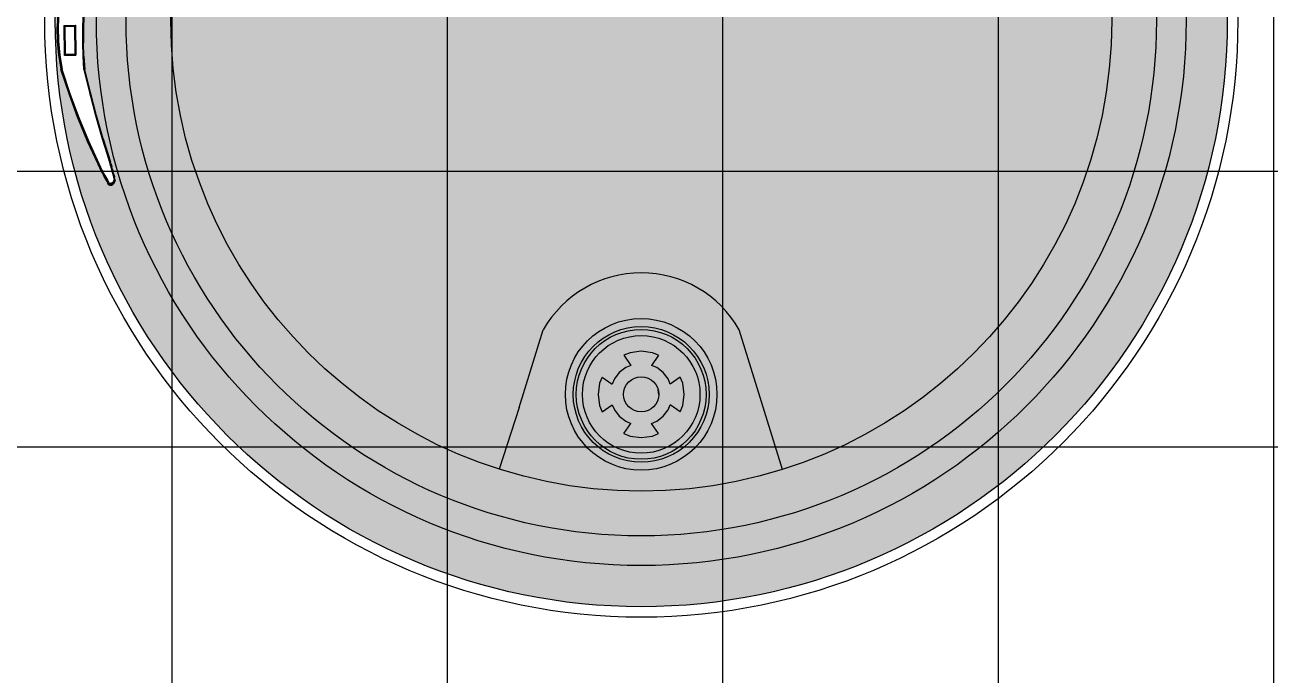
# Model space of a CAD drawing. Header units: millimetres. Extents: x -10849 to 51582, y -14593 to 28921.
# Drawn here: x 34455 to 35029, y 21463 to 21763 of the extents above; entities that cross this region are included whole.
import ezdxf

# ---------------------------------------------------------------- set-up
doc = ezdxf.new("R2010")
doc.units = ezdxf.units.MM
doc.layers.add('A-Door', color=150, linetype='Continuous')
doc.layers.add('Edges', color=7, linetype='Continuous')

# ---------------------------------------------------------------- blocks, each defined once
blk = doc.blocks.new('plasticwaterdrumplan')
at = {"layer": 'Edges'}
for p, q in [((37.522, 3.546), (34.663, 2.658)), ((35.987, 1.533), (35.758, 1.503)), ((36.215, 1.503), (35.987, 1.533)), ((35.758, 1.503), (35.633, 1.451)), ((35.633, 1.451), (35.775, 1.244)), ((36.341, 1.451), (36.199, 1.244)), ((36.341, 1.451), (36.215, 1.503)), ((35.538, 1.099), (35.437, 0.968)), ((35.669, 1.2), (35.538, 1.099)), ((35.775, 1.244), (35.669, 1.2)), ((36.304, 1.2), (36.199, 1.244)), ((36.436, 1.099), (36.304, 1.2)), ((36.537, 0.968), (36.436, 1.099)), ((35.134, 0.879), (35.104, 0.65)), ((35.186, 1.004), (35.134, 0.879)), ((35.186, 1.004), (35.393, 0.862)), ((35.437, 0.968), (35.393, 0.862)), ((35.987, 1.01), (35.894, 0.998)), ((36.581, 0.862), (36.537, 0.968)), ((36.788, 1.004), (36.581, 0.862)), ((36.839, 0.879), (36.788, 1.004)), ((36.87, 0.65), (36.839, 0.879)), ((35.104, 0.65), (35.134, 0.422)), ((36.839, 0.422), (36.87, 0.65)), ((35.134, 0.422), (35.186, 0.297)), ((35.186, 0.297), (35.393, 0.439)), ((35.393, 0.439), (35.437, 0.333)), ((35.437, 0.333), (35.538, 0.201)), ((36.436, 0.201), (36.537, 0.333)), ((36.537, 0.333), (36.581, 0.439)), ((36.788, 0.297), (36.581, 0.439)), ((36.788, 0.297), (36.839, 0.422)), ((35.538, 0.201), (35.669, 0.101)), ((35.633, -0.15), (35.775, 0.057)), ((35.669, 0.101), (35.775, 0.057)), ((36.199, 0.057), (36.304, 0.101)), ((36.341, -0.15), (36.199, 0.057)), ((36.304, 0.101), (36.436, 0.201)), ((35.633, -0.15), (35.758, -0.202)), ((35.758, -0.202), (35.987, -0.232)), ((35.987, -0.232), (36.215, -0.202)), ((36.215, -0.202), (36.341, -0.15)), ((36.256, -1.849), (34.663, -1.354)), ((36.256, -1.849), (37.517, -2.256)), ((31.297, -10.199), (31.331, -10.189)), ((31.331, -10.191), (31.298, -10.201)), ((31.332, -10.194), (31.299, -10.204)), ((31.334, -10.198), (31.3, -10.208)), ((31.364, -10.179), (31.331, -10.189)), ((31.365, -10.182), (31.331, -10.191)), ((31.366, -10.185), (31.332, -10.194)), ((31.367, -10.189), (31.334, -10.198)), ((31.369, -10.193), (31.335, -10.203)), ((31.337, -10.208), (31.404, -10.189)), ((31.398, -10.17), (31.364, -10.179)), ((31.399, -10.172), (31.365, -10.182)), ((31.4, -10.175), (31.366, -10.185)), ((31.401, -10.179), (31.367, -10.189)), ((31.402, -10.184), (31.369, -10.193)), ((31.398, -10.17), (31.432, -10.161)), ((31.433, -10.163), (31.399, -10.172)), ((31.434, -10.166), (31.4, -10.175)), ((31.435, -10.17), (31.401, -10.179)), ((31.436, -10.175), (31.402, -10.184)), ((31.404, -10.189), (31.437, -10.18)), ((31.466, -10.152), (31.432, -10.161)), ((31.467, -10.154), (31.433, -10.163)), ((31.467, -10.157), (31.434, -10.166)), ((31.468, -10.161), (31.435, -10.17)), ((31.469, -10.166), (31.436, -10.175)), ((31.437, -10.18), (31.504, -10.162)), ((31.5, -10.143), (31.466, -10.152)), ((31.501, -10.146), (31.467, -10.154)), ((31.501, -10.149), (31.467, -10.157)), ((31.502, -10.153), (31.468, -10.161)), ((31.503, -10.157), (31.469, -10.166)), ((31.5, -10.143), (31.534, -10.134)), ((31.535, -10.137), (31.501, -10.146)), ((31.535, -10.14), (31.501, -10.149)), ((31.536, -10.144), (31.502, -10.153)), ((31.537, -10.149), (31.503, -10.157)), ((31.504, -10.162), (31.538, -10.154)), ((31.568, -10.126), (31.534, -10.134)), ((31.569, -10.129), (31.535, -10.137)), ((31.569, -10.132), (31.535, -10.14)), ((31.57, -10.136), (31.536, -10.144)), ((31.571, -10.141), (31.537, -10.149)), ((31.538, -10.154), (31.591, -10.141)), ((31.603, -10.118), (31.568, -10.126)), ((31.601, -10.121), (31.569, -10.129)), ((31.599, -10.125), (31.569, -10.132)), ((31.597, -10.13), (31.57, -10.136)), ((31.594, -10.135), (31.571, -10.141)), ((31.594, -10.135), (31.591, -10.141)), ((31.591, -10.141), (31.604, -10.145)), ((31.597, -10.13), (31.594, -10.135)), ((31.61, -10.14), (31.594, -10.135)), ((31.599, -10.125), (31.597, -10.13)), ((31.616, -10.135), (31.597, -10.13)), ((31.601, -10.121), (31.599, -10.125)), ((31.621, -10.131), (31.599, -10.125)), ((31.603, -10.118), (31.601, -10.121)), ((31.625, -10.128), (31.601, -10.121)), ((31.603, -10.118), (31.628, -10.125)), ((31.627, -10.126), (31.603, -10.118)), ((31.604, -10.145), (31.623, -10.153)), ((31.63, -10.148), (31.61, -10.14)), ((31.616, -10.135), (31.621, -10.131)), ((31.637, -10.143), (31.616, -10.135)), ((31.621, -10.131), (31.625, -10.128)), ((31.643, -10.14), (31.621, -10.131)), ((31.623, -10.153), (31.639, -10.162)), ((31.625, -10.128), (31.627, -10.126)), ((31.647, -10.137), (31.625, -10.128)), ((31.627, -10.126), (31.628, -10.125)), ((31.65, -10.135), (31.627, -10.126)), ((31.651, -10.134), (31.628, -10.125)), ((31.647, -10.158), (31.63, -10.148)), ((31.643, -10.14), (31.637, -10.143)), ((31.654, -10.154), (31.637, -10.143)), ((31.639, -10.162), (31.652, -10.174)), ((31.647, -10.137), (31.643, -10.14)), ((31.661, -10.151), (31.643, -10.14)), ((31.65, -10.135), (31.647, -10.137)), ((31.666, -10.148), (31.647, -10.137)), ((31.661, -10.17), (31.647, -10.158)), ((31.65, -10.135), (31.651, -10.134)), ((31.669, -10.146), (31.65, -10.135)), ((31.67, -10.146), (31.651, -10.134)), ((31.652, -10.174), (31.662, -10.187)), ((31.661, -10.151), (31.654, -10.154)), ((31.669, -10.167), (31.654, -10.154)), ((31.666, -10.148), (31.661, -10.151)), ((31.675, -10.164), (31.661, -10.151)), ((31.671, -10.184), (31.661, -10.17)), ((31.662, -10.187), (31.667, -10.201)), ((31.669, -10.146), (31.666, -10.148)), ((31.681, -10.161), (31.666, -10.148)), ((31.669, -10.146), (31.67, -10.146)), ((31.684, -10.16), (31.669, -10.146)), ((31.669, -10.167), (31.675, -10.164)), ((31.679, -10.181), (31.669, -10.167)), ((31.67, -10.146), (31.685, -10.159)), ((31.677, -10.199), (31.671, -10.184)), ((31.675, -10.164), (31.681, -10.161)), ((31.686, -10.178), (31.675, -10.164)), ((31.679, -10.215), (31.677, -10.199)), ((31.686, -10.178), (31.679, -10.181)), ((31.685, -10.196), (31.679, -10.181)), ((31.681, -10.161), (31.684, -10.16)), ((31.692, -10.176), (31.681, -10.161)), ((31.684, -10.16), (31.685, -10.159)), ((31.695, -10.175), (31.684, -10.16)), ((31.696, -10.175), (31.685, -10.159)), ((31.693, -10.194), (31.685, -10.196)), ((31.688, -10.213), (31.685, -10.196)), ((31.692, -10.176), (31.686, -10.178)), ((31.693, -10.194), (31.686, -10.178)), ((31.695, -10.175), (31.692, -10.176)), ((31.698, -10.193), (31.692, -10.176)), ((31.698, -10.193), (31.693, -10.194)), ((31.695, -10.212), (31.693, -10.194)), ((31.695, -10.175), (31.696, -10.175)), ((31.702, -10.192), (31.695, -10.175)), ((31.703, -10.192), (31.696, -10.175)), ((31.702, -10.192), (31.698, -10.193)), ((31.701, -10.211), (31.698, -10.193)), ((31.702, -10.192), (31.703, -10.192)), ((31.704, -10.21), (31.702, -10.192)), ((31.703, -10.192), (31.706, -10.21)), ((30.757, -10.364), (30.282, -10.5)), ((30.758, -10.366), (30.283, -10.502)), ((30.759, -10.369), (30.284, -10.505)), ((30.761, -10.373), (30.285, -10.509)), ((30.763, -10.377), (30.286, -10.514)), ((30.288, -10.519), (30.764, -10.382)), ((30.757, -10.364), (31.23, -10.219)), ((31.231, -10.222), (30.758, -10.366)), ((31.232, -10.225), (30.759, -10.369)), ((31.234, -10.229), (30.761, -10.373)), ((31.235, -10.233), (30.763, -10.377)), ((30.764, -10.382), (31.304, -10.217)), ((31.263, -10.209), (31.23, -10.219)), ((31.264, -10.211), (31.231, -10.222)), ((31.265, -10.214), (31.232, -10.225)), ((31.267, -10.218), (31.234, -10.229)), ((31.269, -10.223), (31.235, -10.233)), ((31.262, -10.457), (31.333, -10.422)), ((31.263, -10.209), (31.297, -10.199)), ((31.298, -10.201), (31.264, -10.211)), ((31.299, -10.204), (31.265, -10.214)), ((31.302, -10.443), (31.266, -10.461)), ((31.3, -10.208), (31.267, -10.218)), ((31.302, -10.213), (31.269, -10.223)), ((31.306, -10.447), (31.27, -10.464)), ((31.309, -10.45), (31.273, -10.468)), ((31.312, -10.452), (31.276, -10.47)), ((31.335, -10.203), (31.302, -10.213)), ((31.337, -10.426), (31.302, -10.443)), ((31.304, -10.217), (31.337, -10.208)), ((31.342, -10.429), (31.306, -10.447)), ((31.345, -10.432), (31.309, -10.45)), ((31.348, -10.435), (31.312, -10.452)), ((31.314, -10.454), (31.35, -10.436)), ((31.333, -10.422), (31.403, -10.386)), ((31.373, -10.408), (31.337, -10.426)), ((31.377, -10.411), (31.342, -10.429)), ((31.381, -10.414), (31.345, -10.432)), ((31.384, -10.417), (31.348, -10.435)), ((31.35, -10.436), (31.386, -10.418)), ((31.408, -10.39), (31.373, -10.408)), ((31.413, -10.393), (31.377, -10.411)), ((31.416, -10.396), (31.381, -10.414)), ((31.419, -10.398), (31.384, -10.417)), ((31.422, -10.4), (31.386, -10.418)), ((31.403, -10.386), (31.438, -10.368)), ((31.443, -10.371), (31.408, -10.39)), ((31.448, -10.375), (31.413, -10.393)), ((31.451, -10.378), (31.416, -10.396)), ((31.454, -10.38), (31.419, -10.398)), ((31.422, -10.4), (31.457, -10.382)), ((31.438, -10.368), (31.508, -10.331)), ((31.478, -10.353), (31.443, -10.371)), ((31.483, -10.356), (31.448, -10.375)), ((31.486, -10.359), (31.451, -10.378)), ((31.489, -10.361), (31.454, -10.38)), ((31.457, -10.382), (31.492, -10.363)), ((31.513, -10.334), (31.478, -10.353)), ((31.517, -10.338), (31.483, -10.356)), ((31.521, -10.34), (31.486, -10.359)), ((31.524, -10.343), (31.489, -10.361)), ((31.527, -10.344), (31.492, -10.363)), ((31.508, -10.331), (31.542, -10.312)), ((31.547, -10.316), (31.513, -10.334)), ((31.552, -10.319), (31.517, -10.338)), ((31.556, -10.322), (31.521, -10.34)), ((31.559, -10.324), (31.524, -10.343)), ((31.561, -10.325), (31.527, -10.344)), ((31.542, -10.312), (31.609, -10.274)), ((31.581, -10.297), (31.547, -10.316)), ((31.586, -10.3), (31.552, -10.319)), ((31.59, -10.302), (31.556, -10.322)), ((31.593, -10.305), (31.559, -10.324)), ((31.561, -10.325), (31.596, -10.306)), ((31.615, -10.277), (31.581, -10.297)), ((31.62, -10.281), (31.586, -10.3)), ((31.624, -10.283), (31.59, -10.302)), ((31.627, -10.285), (31.593, -10.305)), ((31.63, -10.287), (31.596, -10.306)), ((31.609, -10.274), (31.665, -10.242)), ((31.648, -10.258), (31.615, -10.277)), ((31.653, -10.261), (31.62, -10.281)), ((31.657, -10.264), (31.624, -10.283)), ((31.661, -10.266), (31.627, -10.285)), ((31.663, -10.268), (31.63, -10.287)), ((31.673, -10.244), (31.648, -10.258)), ((31.681, -10.245), (31.653, -10.261)), ((31.688, -10.246), (31.657, -10.264)), ((31.693, -10.247), (31.661, -10.266)), ((31.663, -10.268), (31.697, -10.248)), ((31.696, -10.248), (31.663, -10.268)), ((31.668, -10.233), (31.665, -10.242)), ((31.665, -10.242), (31.673, -10.244)), ((31.667, -10.201), (31.67, -10.216)), ((31.67, -10.216), (31.668, -10.233)), ((31.673, -10.244), (31.677, -10.231)), ((31.673, -10.244), (31.681, -10.245)), ((31.677, -10.231), (31.679, -10.215)), ((31.681, -10.245), (31.686, -10.231)), ((31.681, -10.245), (31.688, -10.246)), ((31.686, -10.231), (31.688, -10.213)), ((31.686, -10.231), (31.693, -10.23)), ((31.695, -10.212), (31.688, -10.213)), ((31.688, -10.246), (31.693, -10.23)), ((31.688, -10.246), (31.693, -10.247)), ((31.693, -10.23), (31.695, -10.212)), ((31.693, -10.247), (31.699, -10.229)), ((31.693, -10.23), (31.699, -10.229)), ((31.693, -10.247), (31.696, -10.248)), ((31.701, -10.211), (31.695, -10.212)), ((31.696, -10.248), (31.702, -10.229)), ((31.696, -10.248), (31.697, -10.248)), ((31.697, -10.248), (31.703, -10.229)), ((31.699, -10.229), (31.701, -10.211)), ((31.699, -10.229), (31.702, -10.229)), ((31.704, -10.21), (31.701, -10.211)), ((31.702, -10.229), (31.704, -10.21)), ((31.702, -10.229), (31.703, -10.229)), ((31.706, -10.21), (31.703, -10.229)), ((31.704, -10.21), (31.706, -10.21)), ((29.804, -10.627), (29.334, -10.745)), ((29.805, -10.63), (29.334, -10.747)), ((29.806, -10.633), (29.335, -10.75)), ((29.807, -10.637), (29.335, -10.754)), ((29.808, -10.641), (29.335, -10.759)), ((29.336, -10.764), (29.809, -10.646)), ((30.282, -10.5), (29.804, -10.627)), ((30.283, -10.502), (29.805, -10.63)), ((30.284, -10.505), (29.806, -10.633)), ((30.285, -10.509), (29.807, -10.637)), ((30.286, -10.514), (29.808, -10.641)), ((29.809, -10.646), (30.288, -10.519)), ((30.318, -10.868), (30.797, -10.67)), ((30.801, -10.674), (30.321, -10.872)), ((30.804, -10.678), (30.324, -10.876)), ((30.807, -10.681), (30.327, -10.879)), ((30.809, -10.684), (30.329, -10.882)), ((30.33, -10.884), (30.811, -10.686)), ((30.797, -10.67), (31.262, -10.457)), ((31.266, -10.461), (30.801, -10.674)), ((31.27, -10.464), (30.804, -10.678)), ((31.273, -10.468), (30.807, -10.681)), ((31.276, -10.47), (30.809, -10.684)), ((31.278, -10.472), (30.811, -10.686)), ((31.314, -10.454), (31.278, -10.472)), ((28.519, -10.785), (28.247, -10.776)), ((28.247, -10.782), (28.519, -10.791)), ((28.248, -10.762), (28.52, -10.77)), ((28.52, -10.773), (28.248, -10.764)), ((28.52, -10.776), (28.248, -10.767)), ((28.519, -10.781), (28.248, -10.772)), ((28.433, -10.932), (29.046, -10.923)), ((28.436, -11.169), (28.433, -10.932)), ((28.433, -10.932), (28.438, -10.937)), ((29.041, -10.928), (28.438, -10.937)), ((28.438, -10.937), (28.441, -11.163)), ((28.438, -10.937), (28.443, -10.941)), ((29.036, -10.933), (28.443, -10.941)), ((28.443, -10.941), (28.446, -11.158)), ((28.443, -10.941), (28.447, -10.946)), ((29.032, -10.937), (28.447, -10.946)), ((28.447, -10.946), (28.45, -10.949)), ((28.447, -10.946), (28.45, -11.154)), ((29.029, -10.941), (28.45, -10.949)), ((28.45, -10.949), (28.453, -11.151)), ((28.45, -10.949), (28.453, -10.951)), ((28.453, -10.951), (29.026, -10.943)), ((28.456, -11.148), (28.453, -10.951)), ((28.792, -10.781), (28.519, -10.781)), ((28.792, -10.785), (28.519, -10.785)), ((28.519, -10.791), (28.792, -10.791)), ((28.52, -10.77), (28.791, -10.77)), ((28.791, -10.773), (28.52, -10.773)), ((28.792, -10.776), (28.52, -10.776)), ((29.063, -10.762), (28.791, -10.77)), ((29.063, -10.764), (28.791, -10.773)), ((29.063, -10.768), (28.792, -10.776)), ((29.063, -10.772), (28.792, -10.781)), ((29.064, -10.777), (28.792, -10.785)), ((28.792, -10.791), (29.064, -10.782)), ((29.026, -10.943), (29.029, -10.941)), ((29.026, -10.943), (29.029, -11.14)), ((29.029, -10.941), (29.032, -10.937)), ((29.031, -11.143), (29.029, -10.941)), ((29.032, -10.937), (29.036, -10.933)), ((29.035, -11.146), (29.032, -10.937)), ((29.036, -10.933), (29.041, -10.928)), ((29.039, -11.15), (29.036, -10.933)), ((29.041, -10.928), (29.046, -10.923)), ((29.044, -11.155), (29.041, -10.928)), ((29.046, -10.923), (29.049, -11.16)), ((29.063, -10.762), (29.334, -10.745)), ((29.334, -10.747), (29.063, -10.764)), ((29.335, -10.75), (29.063, -10.768)), ((29.326, -10.756), (29.063, -10.772)), ((29.327, -10.76), (29.064, -10.777)), ((29.064, -10.782), (29.328, -10.765)), ((29.335, -10.754), (29.326, -10.756)), ((29.326, -10.756), (29.327, -10.76)), ((29.327, -10.761), (29.332, -10.759)), ((29.332, -10.759), (29.327, -10.76)), ((29.327, -10.76), (29.327, -10.761)), ((29.327, -10.761), (29.328, -10.765)), ((29.328, -10.766), (29.336, -10.764)), ((29.328, -10.765), (29.336, -10.764)), ((29.328, -10.765), (29.328, -10.766)), ((29.332, -10.759), (29.335, -10.759)), ((29.334, -10.747), (29.334, -10.745)), ((29.335, -10.75), (29.334, -10.747)), ((29.335, -10.754), (29.335, -10.75)), ((29.335, -10.754), (29.335, -10.759)), ((29.335, -10.759), (29.336, -10.764)), ((29.827, -11.048), (30.318, -10.868)), ((30.321, -10.872), (29.83, -11.053)), ((30.324, -10.876), (29.832, -11.057)), ((30.327, -10.879), (29.834, -11.061)), ((30.329, -10.882), (29.836, -11.063)), ((30.33, -10.884), (29.837, -11.066)), ((28.436, -11.169), (29.049, -11.16)), ((28.441, -11.163), (28.436, -11.169)), ((29.044, -11.155), (28.441, -11.163)), ((28.446, -11.158), (28.441, -11.163)), ((29.039, -11.15), (28.446, -11.158)), ((28.45, -11.154), (28.446, -11.158)), ((29.035, -11.146), (28.45, -11.154)), ((28.453, -11.151), (28.45, -11.154)), ((29.031, -11.143), (28.453, -11.151)), ((28.456, -11.148), (28.453, -11.151)), ((29.029, -11.14), (28.456, -11.148)), ((29.031, -11.143), (29.029, -11.14)), ((29.035, -11.146), (29.031, -11.143)), ((29.039, -11.15), (29.035, -11.146)), ((29.044, -11.155), (29.039, -11.15)), ((29.043, -11.254), (29.327, -11.208)), ((29.049, -11.16), (29.044, -11.155)), ((29.327, -11.213), (29.044, -11.259)), ((29.329, -11.218), (29.045, -11.264)), ((29.327, -11.208), (29.33, -11.207)), ((29.327, -11.211), (29.327, -11.208)), ((29.327, -11.211), (29.33, -11.21)), ((29.327, -11.211), (29.327, -11.213)), ((29.331, -11.212), (29.327, -11.213)), ((29.327, -11.213), (29.329, -11.216)), ((29.83, -11.053), (29.329, -11.216)), ((29.329, -11.216), (29.329, -11.218)), ((29.329, -11.218), (29.33, -11.22)), ((29.33, -11.21), (29.827, -11.048)), ((29.832, -11.057), (29.33, -11.22)), ((29.33, -11.207), (29.33, -11.21)), ((29.33, -11.21), (29.331, -11.212)), ((29.834, -11.061), (29.332, -11.225)), ((29.836, -11.063), (29.333, -11.227)), ((29.837, -11.066), (29.334, -11.23)), ((28.172, -11.294), (28.464, -11.307)), ((28.464, -11.297), (28.173, -11.283)), ((28.464, -11.301), (28.173, -11.288)), ((28.464, -11.304), (28.173, -11.291)), ((28.174, -11.273), (28.464, -11.287)), ((28.464, -11.292), (28.174, -11.279)), ((28.464, -11.287), (28.754, -11.28)), ((28.754, -11.286), (28.464, -11.292)), ((28.755, -11.29), (28.464, -11.297)), ((28.755, -11.295), (28.464, -11.301)), ((28.755, -11.298), (28.464, -11.304)), ((28.755, -11.3), (28.464, -11.307)), ((28.754, -11.28), (29.043, -11.254)), ((29.044, -11.259), (28.754, -11.286)), ((29.045, -11.264), (28.755, -11.29)), ((29.045, -11.268), (28.755, -11.295)), ((29.045, -11.271), (28.755, -11.298)), ((29.046, -11.274), (28.755, -11.3)), ((29.331, -11.222), (29.045, -11.268)), ((29.332, -11.225), (29.045, -11.271)), ((29.046, -11.274), (29.333, -11.227)), ((29.33, -11.22), (29.331, -11.222)), ((29.331, -11.222), (29.332, -11.225)), ((29.332, -11.225), (29.333, -11.227)), ((29.333, -11.227), (29.334, -11.23))]:
    blk.add_line(p, q, dxfattribs=at)
for centre, radius in [((28.334, 0.652), 12.215), ((28.334, 0.652), 11.999), ((28.334, 0.652), 11.157), ((28.334, 0.652), 10.549), ((28.334, 0.652), 9.633), ((35.987, 0.65), 1.552), ((35.987, 0.65), 1.39), ((35.987, 0.65), 1.329), ((35.987, 0.65), 1.204), ((35.987, 0.65), 0.36)]:
    blk.add_circle(centre, radius, dxfattribs=at)
blk.add_arc((35.812, 0.652), 2.312, 119.8169, 240.1831, dxfattribs=at)

msp = doc.modelspace()

# ---------------------------------------------------------------- hatches: boundary and pattern name
at = {"true_color": 0x939598}
h = msp.add_hatch(dxfattribs=at)
h.set_pattern_fill('ANSI37', color=252, scale=40, angle=-135)
h.set_pattern_definition([(270, (31475.16, 37951.35), (127, -5e-14), []), (360, (31475.16, 37951.35), (7e-14, 127), [])])
h.paths.add_polyline_path([(34274.3, 20862.48), (35274.3, 20862.48), (35274.3, 22062.48), (34274.3, 22062.48)])
h = msp.add_hatch(color=5)
h.dxf.hatch_style = 1
h.paths.add_polyline_path([(34739.57, 21494.7, 1), (34739.57, 22035.06, 1)])
h.paths.add_polyline_path([(34739.57, 22016.11, -1), (34739.57, 21513.65, -1)], flags=16)
h.paths.add_polyline_path([(34739.57, 22002.42, -1), (34739.57, 21527.35, -1)], flags=0)
h.paths.add_polyline_path([(34739.57, 21981.79, -1), (34739.57, 21547.97, -1)], flags=0)
h.paths.add_polyline_path([(34739.54, 21627.5, -1), (34739.54, 21557.6, -1)], flags=0)
h.paths.add_polyline_path([(34739.54, 21623.86, -1), (34739.54, 21561.24, -1)], flags=0)
h.paths.add_polyline_path([(34739.54, 21622.47, -1), (34739.54, 21562.63, -1)], flags=0)
h.paths.add_polyline_path([(34739.54, 21619.67, -1), (34739.54, 21565.43, -1)], flags=0)
h.paths.add_polyline_path([(34731.57, 21574.52), (34734.76, 21579.19), (34732.39, 21580.17), (34729.43, 21582.44), (34727.15, 21585.4), (34726.17, 21587.78), (34721.51, 21584.59), (34720.34, 21587.41), (34719.66, 21592.55), (34720.34, 21597.7), (34721.51, 21600.51), (34726.17, 21597.32), (34727.15, 21599.7), (34729.43, 21602.66), (34732.39, 21604.93), (34734.76, 21605.92), (34731.57, 21610.58), (34734.39, 21611.75), (34739.54, 21612.43), (34744.68, 21611.75), (34747.5, 21610.58), (34744.31, 21605.92), (34746.68, 21604.93), (34749.65, 21602.66), (34751.92, 21599.7), (34752.9, 21597.32), (34757.57, 21600.51), (34758.73, 21597.7), (34759.41, 21592.55), (34758.73, 21587.41), (34757.57, 21584.59), (34752.9, 21587.78), (34751.92, 21585.4), (34749.65, 21582.44), (34746.68, 21580.17), (34744.31, 21579.19), (34747.5, 21574.52), (34744.68, 21573.36), (34739.54, 21572.68), (34734.39, 21573.36)], flags=0)
h.paths.add_polyline_path([(34739.54, 21600.65, -1), (34739.54, 21584.46, -1)], flags=0)
h.paths.add_polyline_path([(34489.97, 21809.34), (34488.92, 21805.45), (34489.36, 21805.33), (34490.4, 21809.22)], flags=16)
h.paths.add_polyline_path([(34487.08, 21798.38), (34487.04, 21798.25), (34487.32, 21798.5)], flags=16)
h.paths.add_polyline_path([(34494.12, 21689.05), (34494.14, 21689.15), (34493.48, 21690.28), (34492.61, 21691.81), (34491.75, 21693.37), (34490.92, 21694.95), (34490.09, 21696.55), (34489.49, 21697.77), (34489.09, 21698.58), (34484.27, 21709.09), (34479.81, 21719.92), (34475.72, 21731.03), (34472.03, 21742.35), (34472.09, 21742.38), (34471.04, 21748.84), (34470.45, 21755.39), (34470.29, 21761.95), (34470.6, 21768.51), (34471.37, 21775.03), (34472.56, 21781.49), (34474.21, 21787.85), (34476.3, 21794.08), (34476.84, 21795.2), (34477.65, 21796.14), (34478.68, 21796.85), (34479.85, 21797.26), (34481.09, 21797.35), (34482.32, 21797.12), (34483.67, 21796.47), (34484.49, 21799.16), (34484.17, 21800.14), (34484.36, 21801.43), (34485.09, 21802.48), (34486.14, 21803.01), (34487.25, 21802.89), (34487.26, 21802.89), (34487.4, 21802.82), (34487.55, 21802.87), (34487.58, 21802.89), (34487.65, 21802.91), (34487.85, 21802.97), (34488.05, 21803.06), (34488.23, 21803.17), (34488.41, 21803.29), (34488.57, 21803.44), (34488.71, 21803.59), (34488.84, 21803.76), (34488.95, 21803.95), (34489.04, 21804.14), (34489.36, 21805.33), (34494.62, 21823.64), (34489.37, 21804.05), (34488.61, 21799.95), (34488.13, 21799.42), (34488.3, 21800.03), (34488.46, 21800.65), (34488.41, 21801.27), (34488.22, 21801.85), (34487.9, 21802.34), (34487.47, 21802.7), (34486.97, 21802.92), (34486.43, 21802.98), (34485.88, 21802.88), (34485.36, 21802.61), (34484.9, 21802.21), (34484.55, 21801.69), (34484.31, 21801.1), (34484.22, 21800.47), (34484.27, 21799.84), (34484.46, 21799.27), (34484.51, 21799.2), (34484.77, 21800.04), (34484.72, 21800.69), (34485.13, 21801.76), (34485.91, 21802.45), (34486.9, 21802.64), (34487.66, 21801.98), (34487.98, 21801), (34487.81, 21799.86), (34487.32, 21799.14), (34487.54, 21799.86), (34487.72, 21800.56), (34487.54, 21801.25), (34487.03, 21801.76), (34486.34, 21801.94), (34485.64, 21801.76), (34485.14, 21801.25), (34484.77, 21800.04), (34484.51, 21799.2), (34483.65, 21796.41), (34483.63, 21796.34), (34483.6, 21796.27), (34483.57, 21796.17), (34483.54, 21796.06), (34483.5, 21795.93), (34482.85, 21793.82), (34481.39, 21789.08), (34476.26, 21772.37), (34476.12, 21771.92), (34475.79, 21770.85), (34475.72, 21770.64), (34475.59, 21770.19), (34475.53, 21769.99), (34475.66, 21769.3), (34476.13, 21768.76), (34476.81, 21768.52), (34477.51, 21768.66), (34478.06, 21769.13), (34478.28, 21769.78), (34478.64, 21770.93), (34478.66, 21771.01), (34478.69, 21771.1), (34478.73, 21771.23), (34484.99, 21791.58), (34485.26, 21792.35), (34485.25, 21792.42), (34485.41, 21792.95), (34485.47, 21793.14), (34485.51, 21793.26), (34485.59, 21792.33), (34485.37, 21791.11), (34484.37, 21785.07), (34483.57, 21779), (34482.97, 21772.91), (34482.57, 21766.81), (34482.37, 21760.69), (34482.37, 21754.57), (34482.57, 21748.46), (34482.96, 21742.35), (34485.6, 21731.76), (34488.47, 21721.01), (34491.54, 21710.3), (34494.78, 21699.67), (34495.13, 21698.54), (34495.58, 21697.02), (34496.01, 21695.5), (34496.41, 21693.97), (34496.79, 21692.43), (34497.06, 21691.28), (34496.83, 21690.41), (34496.2, 21689.36), (34495.88, 21689.23), (34495.43, 21688.91)], flags=16)
h.paths.add_polyline_path([(34494.57, 21689.03), (34494.58, 21689.01), (34494.62, 21689.01)], flags=16)
h.paths.add_polyline_path([(34482.04, 21754.57), (34482.24, 21748.44), (34482.59, 21742.96), (34482.7, 21742.53), (34482.35, 21748.45), (34482.15, 21754.57)], flags=0)
h.paths.add_polyline_path([(34482.83, 21742.55), (34482.44, 21748.45), (34482.12, 21748.43), (34482.51, 21742.5), (34482.59, 21742.51), (34482.62, 21742.52)], flags=0)
h.paths.add_polyline_path([(34481.92, 21754.56), (34481.92, 21760.7), (34482.12, 21766.83), (34482.52, 21772.95), (34483.12, 21779.05), (34483.92, 21785.13), (34484.92, 21791.18), (34484.99, 21791.58), (34485.35, 21792.61), (34485.34, 21792.71), (34485.3, 21792.58), (34485.03, 21791.16), (34484.04, 21785.12), (34483.24, 21779.04), (34482.64, 21772.94), (34482.24, 21766.82), (34482.04, 21760.7), (34482.04, 21754.57)], flags=16)
h.paths.add_polyline_path([(34495.02, 21688.85), (34494.96, 21689.19), (34494.16, 21689.28), (34494.16, 21689.25), (34494.14, 21689.17), (34493.7, 21689.9), (34493.04, 21691.04), (34492.18, 21692.59), (34491.33, 21694.16), (34490.5, 21695.75), (34489.89, 21696.96), (34489.94, 21697.01), (34489.54, 21697.82), (34489.14, 21698.63), (34484.32, 21709.13), (34479.86, 21719.96), (34475.78, 21731.06), (34472.04, 21742.52), (34472.13, 21742.52), (34471.1, 21748.85), (34470.5, 21755.39), (34470.35, 21761.95), (34470.66, 21768.51), (34471.41, 21775.03), (34472.62, 21781.48), (34474.27, 21787.83), (34476.35, 21794.05), (34476.89, 21795.16), (34477.69, 21796.1), (34478.7, 21796.79), (34479.86, 21797.2), (34481.09, 21797.29), (34482.3, 21797.07), (34483.41, 21796.53), (34483.44, 21796.58), (34483.65, 21796.41), (34483.5, 21795.93), (34483.19, 21796.2), (34482.17, 21796.69), (34481.07, 21796.9), (34479.95, 21796.81), (34478.88, 21796.44), (34477.95, 21795.8), (34477.22, 21794.95), (34476.72, 21793.9), (34474.65, 21787.72), (34473.01, 21781.39), (34471.8, 21774.97), (34471.05, 21768.47), (34470.74, 21761.94), (34470.89, 21755.41), (34471.49, 21748.9), (34472.53, 21742.52), (34472.6, 21742.05), (34476.12, 21731.25), (34480.19, 21720.2), (34484.63, 21709.42), (34489.43, 21698.95), (34490.22, 21697.35), (34491.03, 21695.76), (34491.44, 21694.97), (34492.27, 21693.41), (34492.69, 21692.64), (34493.55, 21691.12), (34494.27, 21689.88), (34494.49, 21689.8), (34494.85, 21689.77), (34495.19, 21689.81), (34495.51, 21689.94), (34495.81, 21690.16), (34496.07, 21690.45), (34496.29, 21690.82), (34496.47, 21691.25), (34496.54, 21691.53), (34496.26, 21692.73), (34496.07, 21693.49), (34495.68, 21695), (34495.47, 21695.75), (34495.05, 21697.25), (34494.83, 21698), (34491.12, 21710.15), (34488.05, 21720.88), (34485.17, 21731.66), (34482.52, 21742.31), (34482.48, 21742.49), (34482.9, 21742.56), (34482.51, 21748.45), (34482.31, 21754.57), (34482.15, 21754.57), (34482.15, 21760.69), (34482.35, 21766.82), (34482.75, 21772.93), (34483.35, 21779.03), (34484.15, 21785.1), (34485.14, 21791.14), (34485.43, 21792.7), (34485.41, 21792.95), (34485.47, 21793.14), (34485.53, 21792.33), (34485.31, 21791.12), (34484.31, 21785.08), (34483.51, 21779.01), (34482.91, 21772.92), (34482.51, 21766.81), (34482.31, 21760.69), (34482.31, 21754.57), (34482.51, 21748.45), (34482.91, 21742.34), (34485.54, 21731.75), (34488.42, 21720.99), (34491.48, 21710.28), (34494.73, 21699.65), (34495.08, 21698.51), (34495.52, 21697), (34495.95, 21695.48), (34496.35, 21693.95), (34496.73, 21692.42), (34496.99, 21691.31), (34497.06, 21691.28), (34496.89, 21690.72), (34496.9, 21690.7), (34496.59, 21689.94), (34495.98, 21689.24)], flags=16)
h.paths.add_polyline_path([(34495.78, 21689.19), (34495.78, 21689.17), (34495.84, 21689.24)], flags=16)
h.paths.add_polyline_path([(34489.26, 21698.77), (34484.45, 21709.25), (34480, 21720.06), (34475.92, 21731.14), (34472.24, 21742.44), (34472.15, 21742.4), (34475.84, 21731.09), (34479.92, 21720), (34484.38, 21709.18), (34489.19, 21698.69), (34489.59, 21697.88), (34489.99, 21697.07), (34490.39, 21696.27), (34490.8, 21695.47), (34491.22, 21694.68), (34491.63, 21693.89), (34492.06, 21693.11), (34492.48, 21692.33), (34492.91, 21691.56), (34493.34, 21690.8), (34493.78, 21690.04), (34493.93, 21689.79), (34494.07, 21689.75), (34493.19, 21691.27), (34492.33, 21692.81), (34491.49, 21694.37), (34490.66, 21695.95), (34489.85, 21697.55)], flags=0)
h.paths.add_polyline_path([(34472.5, 21742), (34472.41, 21742.5), (34472.34, 21742.48)], flags=0)
h.paths.add_polyline_path([(34495.37, 21689.15), (34495.32, 21689.32), (34494.25, 21689.43), (34493.62, 21690.51), (34492.76, 21692.04), (34491.91, 21693.58), (34491.07, 21695.16), (34490.26, 21696.75), (34489.66, 21697.96), (34489.74, 21698.05), (34490.14, 21697.25), (34490.54, 21696.45), (34490.95, 21695.65), (34491.36, 21694.86), (34491.77, 21694.08), (34492.19, 21693.3), (34492.62, 21692.53), (34493.04, 21691.76), (34493.48, 21691), (34493.91, 21690.25), (34494.28, 21689.62), (34494.89, 21689.56), (34495.25, 21689.6), (34495.59, 21689.74), (34495.89, 21689.97), (34496.16, 21690.27), (34496.39, 21690.65), (34496.58, 21691.11), (34496.67, 21691.46), (34496.55, 21691.99), (34496.37, 21692.75), (34496.18, 21693.51), (34495.99, 21694.27), (34495.79, 21695.03), (34495.58, 21695.78), (34495.37, 21696.54), (34495.16, 21697.29), (34494.93, 21698.04), (34494.71, 21698.79), (34494.47, 21699.54), (34491.22, 21710.19), (34488.16, 21720.91), (34485.28, 21731.69), (34482.64, 21742.33), (34482.52, 21742.31), (34482.48, 21742.84), (34482.65, 21742.33), (34482.84, 21742.34), (34485.47, 21731.73), (34488.35, 21720.97), (34491.41, 21710.26), (34494.66, 21699.62), (34495.01, 21698.49), (34495.46, 21696.98), (34495.88, 21695.46), (34496.28, 21693.94), (34496.66, 21692.41), (34496.91, 21691.35), (34496.99, 21691.31), (34496.85, 21690.77), (34496.89, 21690.72), (34496.68, 21690.21), (34496.42, 21689.78), (34496.37, 21689.88)], flags=0)
h.paths.add_polyline_path([(34496.13, 21689.91), (34496.49, 21690.5), (34496.68, 21690.97), (34496.8, 21691.4), (34496.66, 21692.01), (34496.47, 21692.77), (34496.29, 21693.53), (34496.09, 21694.3), (34495.89, 21695.06), (34495.69, 21695.81), (34495.47, 21696.57), (34495.26, 21697.33), (34495.04, 21698.08), (34494.81, 21698.83), (34495.02, 21698.91), (34495.36, 21697.78), (34495.8, 21696.26), (34496.21, 21694.73), (34496.6, 21693.2), (34496.98, 21691.62), (34496.78, 21690.86), (34496.85, 21690.77), (34496.64, 21690.27), (34496.39, 21689.85), (34496.3, 21690.02)], flags=16)
h.paths.add_polyline_path([(34491.17, 21694.61), (34491.59, 21693.82), (34492.01, 21693.04), (34492.43, 21692.26), (34492.86, 21691.49), (34493.52, 21690.34), (34493.74, 21689.96), (34493.08, 21691.1), (34492.22, 21692.65), (34491.37, 21694.21)], flags=16)
h.paths.add_polyline_path([(34496.75, 21692.02), (34496.82, 21692.04), (34496.64, 21692.8), (34496.57, 21692.79)], flags=0)
h.paths.add_polyline_path([(34495.34, 21697.36), (34495.41, 21697.38), (34495.63, 21696.62), (34495.56, 21696.6)], flags=0)
h.paths.add_polyline_path([(34471.17, 21748.86), (34470.57, 21755.39), (34470.42, 21761.95), (34470.73, 21768.5), (34471.49, 21775.02), (34472.69, 21781.46), (34474.34, 21787.81), (34476.42, 21794.03), (34476.95, 21795.12), (34477.74, 21796.04), (34478.74, 21796.73), (34479.88, 21797.13), (34481.09, 21797.22), (34482.27, 21797), (34483.37, 21796.47), (34483.64, 21796.24), (34483.31, 21796.39), (34483.64, 21796.12), (34482.21, 21796.8), (34481.07, 21797.01), (34479.92, 21796.93), (34478.83, 21796.54), (34477.88, 21795.89), (34477.12, 21795.01), (34476.61, 21793.95), (34474.54, 21787.75), (34472.89, 21781.42), (34471.69, 21774.98), (34470.93, 21768.48), (34470.63, 21761.95), (34470.77, 21755.4), (34471.37, 21748.89), (34472.41, 21742.5), (34472.45, 21742.52), (34472.48, 21742.44), (34472.22, 21742.39)], flags=0)
h.paths.add_polyline_path([(34478.94, 21748.84), (34473.6, 21748.77), (34473.41, 21762.57), (34478.75, 21762.65)], flags=0)
h.paths.add_polyline_path([(34478.54, 21749.23), (34473.99, 21749.17), (34473.81, 21762.19), (34478.36, 21762.25)], flags=0)
h.paths.add_polyline_path([(34479.03, 21768.28), (34477.26, 21767.26), (34475.29, 21767.79), (34474.27, 21769.56), (34474.8, 21771.53), (34476.26, 21772.37), (34476.2, 21772.21), (34476.06, 21771.73), (34475.19, 21771.23), (34474.76, 21769.62), (34475.59, 21768.18), (34477.19, 21767.75), (34478.64, 21768.58), (34479.07, 21770.19), (34478.64, 21770.93), (34478.82, 21771.52), (34479.55, 21770.25)], flags=0)
h.paths.add_polyline_path([(34478.93, 21768.36), (34477.24, 21767.39), (34475.37, 21767.89), (34474.39, 21769.58), (34474.9, 21771.45), (34476.2, 21772.21), (34476.07, 21771.76), (34475.11, 21771.19), (34474.69, 21769.61), (34475.55, 21768.13), (34477.2, 21767.69), (34478.69, 21768.54), (34479.13, 21770.2), (34478.66, 21771.01), (34478.77, 21771.37), (34479.43, 21770.24)], flags=0)
h.paths.add_polyline_path([(34475.11, 21771.45), (34475.07, 21771.32), (34476.12, 21771.92), (34476.16, 21772.05)], flags=0)
h.paths.add_polyline_path([(34474.93, 21771.15), (34475.13, 21771.27), (34474.99, 21771.38)], flags=0)
h.paths.add_polyline_path([(34478.83, 21768.43), (34477.23, 21767.51), (34475.44, 21767.99), (34474.51, 21769.59), (34474.61, 21769.6), (34475.5, 21768.07), (34477.21, 21767.61), (34478.75, 21768.5), (34479.24, 21770.34), (34479.31, 21770.22)], flags=0)
h.paths.add_polyline_path([(34487.32, 21799.15), (34487.34, 21799.17), (34487.37, 21799.31)], flags=0)
h.paths.add_polyline_path([(34487.37, 21802.31), (34486.51, 21802.68), (34486.32, 21802.59), (34487.25, 21802.48)], flags=16)
h.paths.add_polyline_path([(34488.13, 21799.42), (34488.36, 21800.01), (34488.46, 21800.65), (34489.23, 21803.57), (34488.52, 21802.86), (34488.17, 21802.72), (34488.34, 21802.8), (34488.5, 21802.9), (34488.65, 21803), (34488.79, 21803.12), (34488.92, 21803.26), (34489.04, 21803.4), (34489.14, 21803.55), (34489.31, 21803.88), (34488.46, 21800.65), (34488.31, 21799.69)], flags=16)
h.paths.add_polyline_path([(34739.54, 21972.16, -1), (34739.54, 21902.26, -1)], flags=0)
h.paths.add_polyline_path([(34739.54, 21968.52, -1), (34739.54, 21905.9, -1)], flags=0)
h.paths.add_polyline_path([(34739.54, 21967.13, -1), (34739.54, 21907.29, -1)], flags=0)
h.paths.add_polyline_path([(34739.54, 21964.33, -1), (34739.54, 21910.09, -1)], flags=0)
h.paths.add_polyline_path([(34734.39, 21918.01), (34731.57, 21919.18), (34734.76, 21923.84), (34732.39, 21924.83), (34729.43, 21927.1), (34727.15, 21930.06), (34726.17, 21932.44), (34721.51, 21929.25), (34720.34, 21932.07), (34719.66, 21937.21), (34720.34, 21942.35), (34721.51, 21945.17), (34726.17, 21941.98), (34727.15, 21944.36), (34729.43, 21947.32), (34732.39, 21949.59), (34734.76, 21950.58), (34731.57, 21955.24), (34734.39, 21956.41), (34739.54, 21957.08), (34744.68, 21956.41), (34747.5, 21955.24), (34744.31, 21950.58), (34746.68, 21949.59), (34749.65, 21947.32), (34751.92, 21944.36), (34752.9, 21941.98), (34757.57, 21945.17), (34758.73, 21942.35), (34759.41, 21937.21), (34758.73, 21932.07), (34757.57, 21929.25), (34752.9, 21932.44), (34751.92, 21930.06), (34749.65, 21927.1), (34746.68, 21924.83), (34744.31, 21923.84), (34747.5, 21919.18), (34744.68, 21918.01), (34739.54, 21917.34)], flags=0)
h.paths.add_polyline_path([(34739.54, 21945.31, -1), (34739.54, 21929.11, -1)], flags=0)
h = msp.add_hatch(color=5)
h.dxf.hatch_style = 1
h.paths.add_polyline_path([(34739.57, 21513.65, 1), (34739.57, 22016.11, 1)])
h.paths.add_polyline_path([(34739.57, 22002.42, -1), (34739.57, 21527.35, -1)], flags=16)
h.paths.add_polyline_path([(34739.57, 21981.79, -1), (34739.57, 21547.97, -1)], flags=0)
h.paths.add_polyline_path([(34739.54, 21627.5, -1), (34739.54, 21557.6, -1)], flags=0)
h.paths.add_polyline_path([(34739.54, 21623.86, -1), (34739.54, 21561.24, -1)], flags=0)
h.paths.add_polyline_path([(34739.54, 21622.47, -1), (34739.54, 21562.63, -1)], flags=0)
h.paths.add_polyline_path([(34739.54, 21619.67, -1), (34739.54, 21565.43, -1)], flags=0)
h.paths.add_polyline_path([(34731.57, 21574.52), (34734.76, 21579.19), (34732.39, 21580.17), (34729.43, 21582.44), (34727.15, 21585.4), (34726.17, 21587.78), (34721.51, 21584.59), (34720.34, 21587.41), (34719.66, 21592.55), (34720.34, 21597.7), (34721.51, 21600.51), (34726.17, 21597.32), (34727.15, 21599.7), (34729.43, 21602.66), (34732.39, 21604.93), (34734.76, 21605.92), (34731.57, 21610.58), (34734.39, 21611.75), (34739.54, 21612.43), (34744.68, 21611.75), (34747.5, 21610.58), (34744.31, 21605.92), (34746.68, 21604.93), (34749.65, 21602.66), (34751.92, 21599.7), (34752.9, 21597.32), (34757.57, 21600.51), (34758.73, 21597.7), (34759.41, 21592.55), (34758.73, 21587.41), (34757.57, 21584.59), (34752.9, 21587.78), (34751.92, 21585.4), (34749.65, 21582.44), (34746.68, 21580.17), (34744.31, 21579.19), (34747.5, 21574.52), (34744.68, 21573.36), (34739.54, 21572.68), (34734.39, 21573.36)], flags=0)
h.paths.add_polyline_path([(34739.54, 21600.65, -1), (34739.54, 21584.46, -1)], flags=0)
h.paths.add_polyline_path([(34739.54, 21972.16, -1), (34739.54, 21902.26, -1)], flags=0)
h.paths.add_polyline_path([(34739.54, 21968.52, -1), (34739.54, 21905.9, -1)], flags=0)
h.paths.add_polyline_path([(34739.54, 21967.13, -1), (34739.54, 21907.29, -1)], flags=0)
h.paths.add_polyline_path([(34739.54, 21964.33, -1), (34739.54, 21910.09, -1)], flags=0)
h.paths.add_polyline_path([(34739.54, 21917.34), (34734.39, 21918.01), (34731.57, 21919.18), (34734.76, 21923.84), (34732.39, 21924.83), (34729.43, 21927.1), (34727.15, 21930.06), (34726.17, 21932.44), (34721.51, 21929.25), (34720.34, 21932.07), (34719.66, 21937.21), (34720.34, 21942.35), (34721.51, 21945.17), (34726.17, 21941.98), (34727.15, 21944.36), (34729.43, 21947.32), (34732.39, 21949.59), (34734.76, 21950.58), (34731.57, 21955.24), (34734.39, 21956.41), (34739.54, 21957.08), (34744.68, 21956.41), (34747.5, 21955.24), (34744.31, 21950.58), (34746.68, 21949.59), (34749.65, 21947.32), (34751.92, 21944.36), (34752.9, 21941.98), (34757.57, 21945.17), (34758.73, 21942.35), (34759.41, 21937.21), (34758.73, 21932.07), (34757.57, 21929.25), (34752.9, 21932.44), (34751.92, 21930.06), (34749.65, 21927.1), (34746.68, 21924.83), (34744.31, 21923.84), (34747.5, 21919.18), (34744.68, 21918.01)], flags=0)
h.paths.add_polyline_path([(34739.54, 21945.31, -1), (34739.54, 21929.11, -1)], flags=0)
h = msp.add_hatch(color=5)
h.dxf.hatch_style = 1
h.paths.add_polyline_path([(34739.57, 21527.35, 1), (34739.57, 22002.42, 1)])
h.paths.add_polyline_path([(34739.57, 21981.79, -1), (34739.57, 21547.97, -1)], flags=16)
h.paths.add_polyline_path([(34739.54, 21627.5, -1), (34739.54, 21557.6, -1)], flags=0)
h.paths.add_polyline_path([(34739.54, 21623.86, -1), (34739.54, 21561.24, -1)], flags=0)
h.paths.add_polyline_path([(34739.54, 21622.47, -1), (34739.54, 21562.63, -1)], flags=0)
h.paths.add_polyline_path([(34739.54, 21619.67, -1), (34739.54, 21565.43, -1)], flags=0)
h.paths.add_polyline_path([(34731.57, 21574.52), (34734.76, 21579.19), (34732.39, 21580.17), (34729.43, 21582.44), (34727.15, 21585.4), (34726.17, 21587.78), (34721.51, 21584.59), (34720.34, 21587.41), (34719.66, 21592.55), (34720.34, 21597.7), (34721.51, 21600.51), (34726.17, 21597.32), (34727.15, 21599.7), (34729.43, 21602.66), (34732.39, 21604.93), (34734.76, 21605.92), (34731.57, 21610.58), (34734.39, 21611.75), (34739.54, 21612.43), (34744.68, 21611.75), (34747.5, 21610.58), (34744.31, 21605.92), (34746.68, 21604.93), (34749.65, 21602.66), (34751.92, 21599.7), (34752.9, 21597.32), (34757.57, 21600.51), (34758.73, 21597.7), (34759.41, 21592.55), (34758.73, 21587.41), (34757.57, 21584.59), (34752.9, 21587.78), (34751.92, 21585.4), (34749.65, 21582.44), (34746.68, 21580.17), (34744.31, 21579.19), (34747.5, 21574.52), (34744.68, 21573.36), (34739.54, 21572.68), (34734.39, 21573.36)], flags=0)
h.paths.add_polyline_path([(34739.54, 21600.65, -1), (34739.54, 21584.46, -1)], flags=0)
h.paths.add_polyline_path([(34739.54, 21972.16, -1), (34739.54, 21902.26, -1)], flags=0)
h.paths.add_polyline_path([(34739.54, 21968.52, -1), (34739.54, 21905.9, -1)], flags=0)
h.paths.add_polyline_path([(34739.54, 21967.13, -1), (34739.54, 21907.29, -1)], flags=0)
h.paths.add_polyline_path([(34739.54, 21964.33, -1), (34739.54, 21910.09, -1)], flags=0)
h.paths.add_polyline_path([(34739.54, 21917.34), (34734.39, 21918.01), (34731.57, 21919.18), (34734.76, 21923.84), (34732.39, 21924.83), (34729.43, 21927.1), (34727.15, 21930.06), (34726.17, 21932.44), (34721.51, 21929.25), (34720.34, 21932.07), (34719.66, 21937.21), (34720.34, 21942.35), (34721.51, 21945.17), (34726.17, 21941.98), (34727.15, 21944.36), (34729.43, 21947.32), (34732.39, 21949.59), (34734.76, 21950.58), (34731.57, 21955.24), (34734.39, 21956.41), (34739.54, 21957.08), (34744.68, 21956.41), (34747.5, 21955.24), (34744.31, 21950.58), (34746.68, 21949.59), (34749.65, 21947.32), (34751.92, 21944.36), (34752.9, 21941.98), (34757.57, 21945.17), (34758.73, 21942.35), (34759.41, 21937.21), (34758.73, 21932.07), (34757.57, 21929.25), (34752.9, 21932.44), (34751.92, 21930.06), (34749.65, 21927.1), (34746.68, 21924.83), (34744.31, 21923.84), (34747.5, 21919.18), (34744.68, 21918.01)], flags=0)
h.paths.add_polyline_path([(34739.54, 21945.31, -1), (34739.54, 21929.11, -1)], flags=0)
h = msp.add_hatch(color=5)
h.dxf.hatch_style = 1
h.paths.add_polyline_path([(34784.73, 21622.36), (34804.74, 21558, 0.733419), (34804.74, 21971.77), (34784.73, 21907.4, -0.579483), (34694.41, 21907.4), (34683.26, 21943.27), (34674.1, 21971.67, 0.732317), (34674.1, 21558.09), (34683.26, 21586.49), (34694.41, 21622.36, -0.579483)])
h = msp.add_hatch(color=5)
h.dxf.hatch_style = 1
h.paths.add_polyline_path([(34739.57, 21547.97, 0.076445), (34804.74, 21558), (34784.73, 21622.36, 0.579483), (34694.41, 21622.36), (34683.26, 21586.49), (34674.1, 21558.09, 0.076806)])
h.paths.add_polyline_path([(34739.54, 21627.5, -1), (34739.54, 21557.6, -1)], flags=16)
h.paths.add_polyline_path([(34739.54, 21623.86, -1), (34739.54, 21561.24, -1)], flags=0)
h.paths.add_polyline_path([(34739.54, 21622.47, -1), (34739.54, 21562.63, -1)], flags=0)
h.paths.add_polyline_path([(34739.54, 21619.67, -1), (34739.54, 21565.43, -1)], flags=0)
h.paths.add_polyline_path([(34721.51, 21584.59), (34720.34, 21587.41), (34719.66, 21592.55), (34720.34, 21597.7), (34721.51, 21600.51), (34726.17, 21597.32), (34727.15, 21599.7), (34729.43, 21602.66), (34732.39, 21604.93), (34734.76, 21605.92), (34731.57, 21610.58), (34734.39, 21611.75), (34739.54, 21612.43), (34744.68, 21611.75), (34747.5, 21610.58), (34744.31, 21605.92), (34746.68, 21604.93), (34749.65, 21602.66), (34751.92, 21599.7), (34752.9, 21597.32), (34757.57, 21600.51), (34758.73, 21597.7), (34759.41, 21592.55), (34758.73, 21587.41), (34757.57, 21584.59), (34752.9, 21587.78), (34751.92, 21585.4), (34749.65, 21582.44), (34746.68, 21580.17), (34744.31, 21579.19), (34747.5, 21574.52), (34744.68, 21573.36), (34739.54, 21572.68), (34734.39, 21573.36), (34731.57, 21574.52), (34734.76, 21579.19), (34732.39, 21580.17), (34729.43, 21582.44), (34727.15, 21585.4), (34726.17, 21587.78)], flags=0)
h.paths.add_polyline_path([(34739.54, 21600.65, -1), (34739.54, 21584.46, -1)], flags=0)
at = {"true_color": 0x000000}
h = msp.add_hatch(color=18, dxfattribs=at)
h.dxf.hatch_style = 1
h.paths.add_polyline_path([(34739.54, 21627.5, 1), (34739.54, 21557.6, 1)])
h.paths.add_polyline_path([(34739.54, 21623.86, -1), (34739.54, 21561.24, -1)], flags=16)
h.paths.add_polyline_path([(34739.54, 21622.47, -1), (34739.54, 21562.63, -1)], flags=0)
h.paths.add_polyline_path([(34739.54, 21619.67, -1), (34739.54, 21565.43, -1)], flags=0)
h.paths.add_polyline_path([(34739.54, 21572.68), (34734.39, 21573.36), (34731.57, 21574.52), (34734.76, 21579.19), (34732.39, 21580.17), (34729.43, 21582.44), (34727.15, 21585.4), (34726.17, 21587.78), (34721.51, 21584.59), (34720.34, 21587.41), (34719.66, 21592.55), (34720.34, 21597.7), (34721.51, 21600.51), (34726.17, 21597.32), (34727.15, 21599.7), (34729.43, 21602.66), (34732.39, 21604.93), (34734.76, 21605.92), (34731.57, 21610.58), (34734.39, 21611.75), (34739.54, 21612.43), (34744.68, 21611.75), (34747.5, 21610.58), (34744.31, 21605.92), (34746.68, 21604.93), (34749.65, 21602.66), (34751.92, 21599.7), (34752.9, 21597.32), (34757.57, 21600.51), (34758.73, 21597.7), (34759.41, 21592.55), (34758.73, 21587.41), (34757.57, 21584.59), (34752.9, 21587.78), (34751.92, 21585.4), (34749.65, 21582.44), (34746.68, 21580.17), (34744.31, 21579.19), (34747.5, 21574.52), (34744.68, 21573.36)], flags=0)
h.paths.add_polyline_path([(34739.54, 21600.65, -1), (34739.54, 21584.46, -1)], flags=0)
h = msp.add_hatch(color=18, dxfattribs=at)
h.dxf.hatch_style = 1
h.paths.add_polyline_path([(34739.54, 21623.86, 1), (34739.54, 21561.24, 1)])
h.paths.add_polyline_path([(34739.54, 21562.63, -1), (34739.54, 21622.47, -1)], flags=16)
h.paths.add_polyline_path([(34739.54, 21565.43, -1), (34739.54, 21619.67, -1)], flags=0)
h.paths.add_polyline_path([(34739.54, 21572.68), (34734.39, 21573.36), (34731.57, 21574.52), (34734.76, 21579.19), (34732.39, 21580.17), (34729.43, 21582.44), (34727.15, 21585.4), (34726.17, 21587.78), (34721.51, 21584.59), (34720.34, 21587.41), (34719.66, 21592.55), (34720.34, 21597.7), (34721.51, 21600.51), (34726.17, 21597.32), (34727.15, 21599.7), (34729.43, 21602.66), (34732.39, 21604.93), (34734.76, 21605.92), (34731.57, 21610.58), (34734.39, 21611.75), (34739.54, 21612.43), (34744.68, 21611.75), (34747.5, 21610.58), (34744.31, 21605.92), (34746.68, 21604.93), (34749.65, 21602.66), (34751.92, 21599.7), (34752.9, 21597.32), (34757.57, 21600.51), (34758.73, 21597.7), (34759.41, 21592.55), (34758.73, 21587.41), (34757.57, 21584.59), (34752.9, 21587.78), (34751.92, 21585.4), (34749.65, 21582.44), (34746.68, 21580.17), (34744.31, 21579.19), (34747.5, 21574.52), (34744.68, 21573.36)], flags=0)
h.paths.add_polyline_path([(34739.54, 21584.46, -1), (34739.54, 21600.65, -1)], flags=0)
h = msp.add_hatch(color=18, dxfattribs=at)
h.dxf.hatch_style = 1
h.paths.add_polyline_path([(34739.54, 21622.47, 1), (34739.54, 21562.63, 1)])
h.paths.add_polyline_path([(34739.54, 21565.43, -1), (34739.54, 21619.67, -1)], flags=16)
h.paths.add_polyline_path([(34739.54, 21572.68), (34734.39, 21573.36), (34731.57, 21574.52), (34734.76, 21579.19), (34732.39, 21580.17), (34729.43, 21582.44), (34727.15, 21585.4), (34726.17, 21587.78), (34721.51, 21584.59), (34720.34, 21587.41), (34719.66, 21592.55), (34720.34, 21597.7), (34721.51, 21600.51), (34726.17, 21597.32), (34727.15, 21599.7), (34729.43, 21602.66), (34732.39, 21604.93), (34734.76, 21605.92), (34731.57, 21610.58), (34734.39, 21611.75), (34739.54, 21612.43), (34744.68, 21611.75), (34747.5, 21610.58), (34744.31, 21605.92), (34746.68, 21604.93), (34749.65, 21602.66), (34751.92, 21599.7), (34752.9, 21597.32), (34757.57, 21600.51), (34758.73, 21597.7), (34759.41, 21592.55), (34758.73, 21587.41), (34757.57, 21584.59), (34752.9, 21587.78), (34751.92, 21585.4), (34749.65, 21582.44), (34746.68, 21580.17), (34744.31, 21579.19), (34747.5, 21574.52), (34744.68, 21573.36)], flags=0)
h.paths.add_polyline_path([(34739.54, 21584.46, -1), (34739.54, 21600.65, -1)], flags=0)
h = msp.add_hatch(color=18, dxfattribs=at)
h.dxf.hatch_style = 1
h.paths.add_polyline_path([(34739.54, 21619.67, 1), (34739.54, 21565.43, 1)])
h.paths.add_polyline_path([(34739.54, 21572.68), (34734.39, 21573.36), (34731.57, 21574.52), (34734.76, 21579.19), (34732.39, 21580.17), (34729.43, 21582.44), (34727.15, 21585.4), (34726.17, 21587.78), (34721.51, 21584.59), (34720.34, 21587.41), (34719.66, 21592.55), (34720.34, 21597.7), (34721.51, 21600.51), (34726.17, 21597.32), (34727.15, 21599.7), (34729.43, 21602.66), (34732.39, 21604.93), (34734.76, 21605.92), (34731.57, 21610.58), (34734.39, 21611.75), (34739.54, 21612.43), (34744.68, 21611.75), (34747.5, 21610.58), (34744.31, 21605.92), (34746.68, 21604.93), (34749.65, 21602.66), (34751.92, 21599.7), (34752.9, 21597.32), (34757.57, 21600.51), (34758.73, 21597.7), (34759.41, 21592.55), (34758.73, 21587.41), (34757.57, 21584.59), (34752.9, 21587.78), (34751.92, 21585.4), (34749.65, 21582.44), (34746.68, 21580.17), (34744.31, 21579.19), (34747.5, 21574.52), (34744.68, 21573.36)], flags=16)
h.paths.add_polyline_path([(34739.54, 21584.46, -1), (34739.54, 21600.65, -1)], flags=0)
h = msp.add_hatch(color=18, dxfattribs=at)
h.dxf.hatch_style = 1
h.paths.add_polyline_path([(34739.54, 21572.68), (34744.68, 21573.36), (34747.5, 21574.52), (34744.31, 21579.19), (34746.68, 21580.17), (34749.65, 21582.44), (34751.92, 21585.4), (34752.9, 21587.78), (34757.57, 21584.59), (34758.73, 21587.41), (34759.41, 21592.55), (34758.73, 21597.7), (34757.57, 21600.51), (34752.9, 21597.32), (34751.92, 21599.7), (34749.65, 21602.66), (34746.68, 21604.93), (34744.31, 21605.92), (34747.5, 21610.58), (34744.68, 21611.75), (34739.54, 21612.43), (34734.39, 21611.75), (34731.57, 21610.58), (34734.76, 21605.92), (34732.39, 21604.93), (34729.43, 21602.66), (34727.15, 21599.7), (34726.17, 21597.32), (34721.51, 21600.51), (34720.34, 21597.7), (34719.66, 21592.55), (34720.34, 21587.41), (34721.51, 21584.59), (34726.17, 21587.78), (34727.15, 21585.4), (34729.43, 21582.44), (34732.39, 21580.17), (34734.76, 21579.19), (34731.57, 21574.52), (34734.39, 21573.36)])
h.paths.add_polyline_path([(34739.54, 21600.65, -1), (34739.54, 21584.46, -1)], flags=16)
h = msp.add_hatch(color=18, dxfattribs=at)
h.dxf.hatch_style = 1
h.paths.add_polyline_path([(34739.54, 21584.46, 0.414214), (34747.63, 21592.55), (34747.36, 21594.65, 0.339454), (34739.54, 21600.65, 1)])

# ---------------------------------------------------------------- block references
at = {"layer": 'A-Door', "color": 7, "true_color": 0xffffff, "xscale": 22.5166978996973, "yscale": 22.5166978996973, "zscale": 22.5166978996973, "rotation": 270}
msp.add_blockref('plasticwaterdrumplan', (34724.89, 22402.86), dxfattribs=at)

doc.saveas('drawing.dxf')
